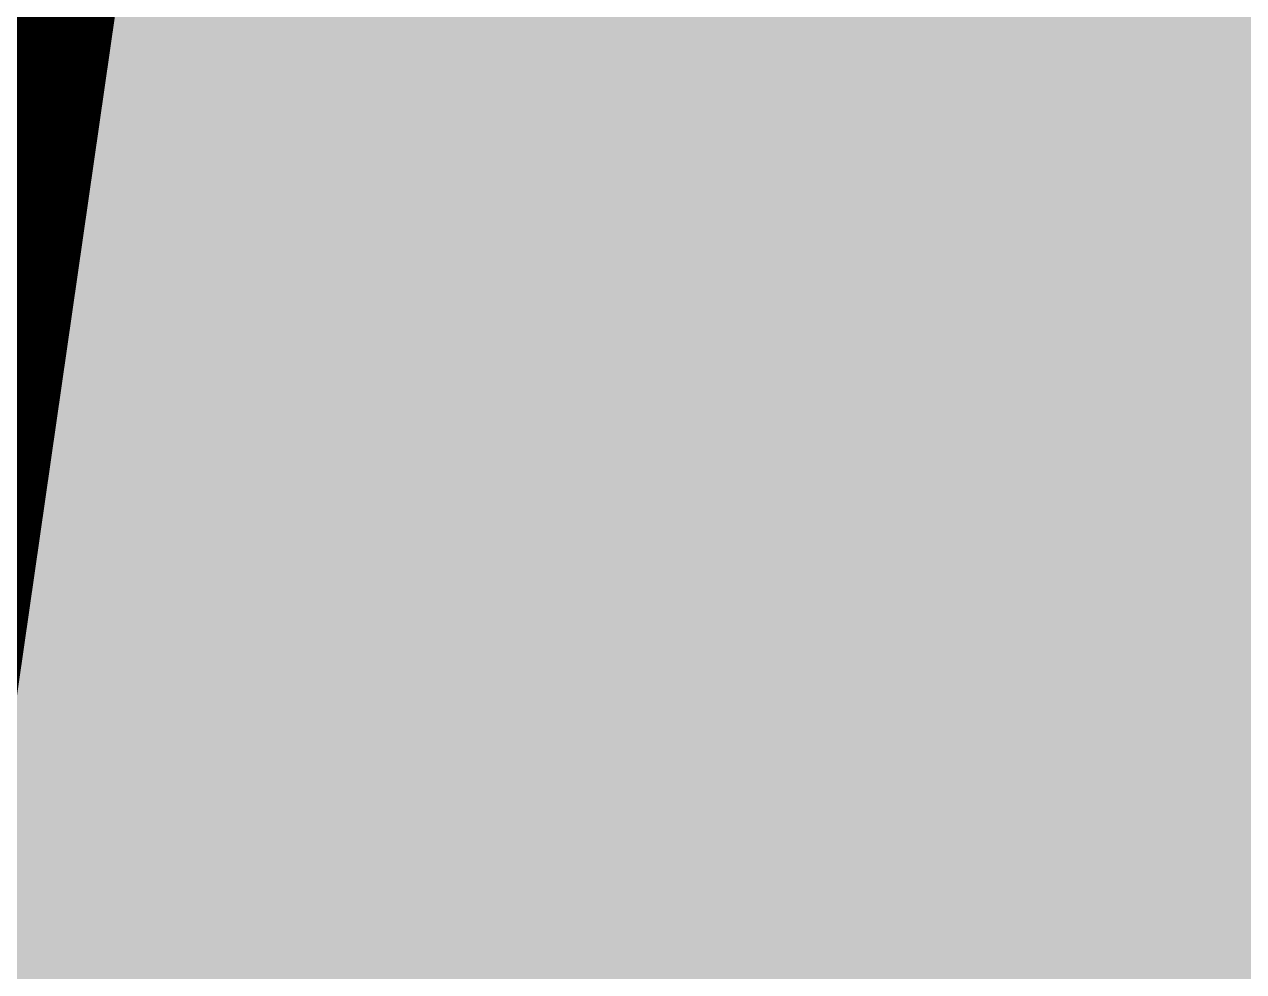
# Model space of a CAD drawing. Header units: millimetres. Extents: x -11 to 223, y -88 to 3.
# Drawn here: x 61.383 to 61.5267, y -19.8084 to -19.6968 of the extents above; entities that cross this region are included whole.
import ezdxf

# ---------------------------------------------------------------- set-up
doc = ezdxf.new("R2010")
doc.units = ezdxf.units.MM
doc.header["$MEASUREMENT"] = 0
doc.layers.add('Bottom-Layer', color=7, linetype='Continuous', true_color=0x0000ff)
doc.layers.add('Top-Layer', color=7, linetype='Continuous', true_color=0xff0000)

msp = doc.modelspace()

# ---------------------------------------------------------------- hatches: boundary and pattern name
at = {"layer": 'Bottom-Layer'}
msp.add_hatch(color=256, dxfattribs=at).paths.add_polyline_path([(-10.33528, 1.97866), (-0.38039, 1.97866), (-0.84578, 1.72673), (-1.19549, 1.32954), (-1.38645, 0.83599), (-1.39516, 0.30686), (-1.22055, -0.1927), (-0.8841, -0.60119), (-0.42726, -0.8683), (0.09374, -0.96115), (1.79374, -0.96115), (2.31473, -0.8683), (2.77158, -0.60119), (3.10802, -0.1927), (3.28264, 0.30686), (3.27393, 0.83599), (3.08296, 1.32954), (2.73326, 1.72673), (2.26787, 1.97866), (222.62891, 1.97866), (222.62891, -87.47523), (-10.33528, -87.47523)])
at = {"layer": 'Top-Layer'}
msp.add_hatch(color=256, dxfattribs=at).paths.add_polyline_path([(-10.33528, 1.97866), (-0.38039, 1.97866), (-0.84578, 1.72673), (-1.19549, 1.32954), (-1.38645, 0.83599), (-1.39516, 0.30686), (-1.22055, -0.1927), (-0.8841, -0.60119), (-0.42726, -0.8683), (0.09374, -0.96115), (1.79374, -0.96115), (2.31473, -0.8683), (2.77158, -0.60119), (3.10802, -0.1927), (3.28264, 0.30686), (3.27393, 0.83599), (3.08296, 1.32954), (2.73326, 1.72673), (2.26787, 1.97866), (222.62891, 1.97866), (222.62891, -87.47523), (-10.33528, -87.47523)])

# ---------------------------------------------------------------- linework, layer by layer
at = {"layer": 'Bottom-Layer', "const_width": 0.0508}
msp.add_lwpolyline([(55.68897, -19.40564), (55.78636, -20.14538), (56.07189, -20.83471), (56.5261, -21.42665), (57.11804, -21.88087), (57.80737, -22.1664), (58.54712, -22.26378), (59.28686, -22.1664), (59.97619, -21.88087), (60.56813, -21.42665), (61.02234, -20.83471), (61.30787, -20.14538), (61.40526, -19.40564), (61.30787, -18.6659), (61.02234, -17.97657), (60.56813, -17.38462), (59.97619, -16.93041), (59.28686, -16.64488), (58.54712, -16.54749), (57.80737, -16.64488), (57.11804, -16.93041), (56.5261, -17.38462), (56.07189, -17.97657), (55.78636, -18.6659)], close=True, dxfattribs=at)
at = {"layer": 'Top-Layer', "const_width": 0.0508}
msp.add_lwpolyline([(67.31799, -17.12862), (67.13233, -17.09169), (64.58827, -17.09169), (64.40261, -17.12862), (64.24522, -17.23379), (62.57211, -18.9069), (62.02506, -18.9069), (61.84599, -18.95488), (61.7149, -19.08597), (61.66692, -19.26504), (61.66692, -19.81209), (61.29811, -20.18089), (61.40507, -19.43879), (61.31535, -18.6944), (61.03513, -17.99895), (60.5837, -17.40031), (59.99211, -16.93967), (59.30108, -16.64873)], dxfattribs=at)

doc.saveas('drawing.dxf')
